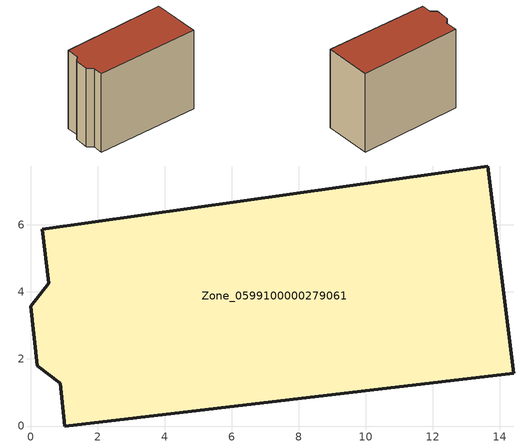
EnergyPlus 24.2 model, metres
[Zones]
Zone_0599100000279061
 floor ground (C_G): 13.64,7.76 14.41,1.58 1.01,0 0.88,1.28 0.19,1.79 0,3.58 0.54,4.26 0.34,5.87 z0
 wall outside (C_F): 0,3.58 0.19,1.79 0.88,1.28 1.01,0 14.41,1.58 13.64,7.76 0.34,5.87 0.54,4.26 0,3.58 z0:10.81
 roof outside (C_R): 13.64,7.76 0.34,5.87 0.54,4.26 0,3.58 0.19,1.79 0.88,1.28 1.01,0 14.41,1.58 z10.81
[BUILDING]
Pand.0599100000279061: North Axis=0; Terrain=City; Loads Convergence Tolerance Value=0.04; Temperature Convergence Tolerance Value=0.4; Solar Distribution=FullExterior; Maximum Number of Warmup Days=25; Minimum Number of Warmup Days=1
[Site:Location]
Rotterdam.The.Hague.AP_ZH_NLD Design_Conditions: Latitude=51.96; Longitude=4.45; Time Zone=1; Elevation=-4.5
[SITE:GROUNDTEMPERATURE:BUILDINGSURFACE]
18, 18, 18, 18, 18, 18, 18, 18, 18, 18, 18, 18
[MATERIAL] Thermal Absorptance=0.9; Solar Absorptance=0.7; Visible Absorptance=0.7
Name | Roughness | Thickness | Conductivity | Density | Specific Heat
G.TI.1946 | MediumSmooth | 0.15 | 1 | 540 | 1210
F.TI.1946 | Rough | 0.3 | 0.857143 | 1920 | 840
R.TI.1946 | MediumRough | 0.2 | 0.1 | 1500 | 1000
[CONSTRUCTION]
C_G: G.TI.1946
C_F: F.TI.1946
C_R: R.TI.1946
[ZONE]
Zone_0599100000279061: Type=1; Multiplier=1; Ceiling Height=Autocalculate; Volume=Autocalculate; Floor Area=autocalculate; Part of Total Floor Area=Yes
[ZONEINFILTRATION:DESIGNFLOWRATE]
Infil_Zone_0599100000279061: Zone or ZoneList or Space or SpaceList=Zone_0599100000279061; Schedule=AlwaysOn; Design Flow Rate Calculation Method=Flow/Area; Flow Rate per Floor Area=0.003; Constant Term Coefficient=1; Temperature Term Coefficient=0; Velocity Term Coefficient=0; Velocity Squared Term Coefficient=0
[HVACTEMPLATE:ZONE:IDEALLOADSAIRSYSTEM]
Zone_0599100000279061: Maximum Heating Supply Air Temperature=50; Minimum Cooling Supply Air Temperature=13; Maximum Heating Supply Air Humidity Ratio=0.0156; Minimum Cooling Supply Air Humidity Ratio=0.0077; Heating Limit=NoLimit; Cooling Limit=NoLimit; Dehumidification Control Type=ConstantSensibleHeatRatio; Cooling Sensible Heat Ratio=0.7; Dehumidification Setpoint=60; Humidification Control Type=None; Humidification Setpoint=30; Outdoor Air Method=None; Outdoor Air Flow Rate per Person=0.00944; Outdoor Air Flow Rate per Zone Floor Area=0; Outdoor Air Flow Rate per Zone=0; Demand Controlled Ventilation Type=None; Outdoor Air Economizer Type=NoEconomizer; Heat Recovery Type=None; Sensible Heat Recovery Effectiveness=0.7; Latent Heat Recovery Effectiveness=0.65
[ZONECONTROL:THERMOSTAT]
ThermostatControl_Zone_0599100000279061: Zone or ZoneList=Zone_0599100000279061; Control Type Schedule=DualSetpointControlType; Control 1=Thermostat_Zone_0599100000279061; Temperature Difference Between Cutout And Setpoint=0
[THERMOSTATSETPOINT:DUALSETPOINT]
Thermostat_Zone_0599100000279061: Heating Setpoint Temperature Schedule=HeatingSetpoint_Zone_0599100000279061; Cooling Setpoint Temperature Schedule=CoolingSetpoint_Zone_0599100000279061
[SCHEDULE:COMPACT]
HeatingSetpoint_Zone_0599100000279061: Through: 12/31, For: AllDays, Until: 24:00, 21
CoolingSetpoint_Zone_0599100000279061: Through: 12/31, For: AllDays, Until: 24:00, 24
DualSetpointControlType: Through: 12/31, For: AllDays, Until: 24:00, 4
AlwaysOn: Through: 12/31, For: AllDays, Until: 24:00, 1
